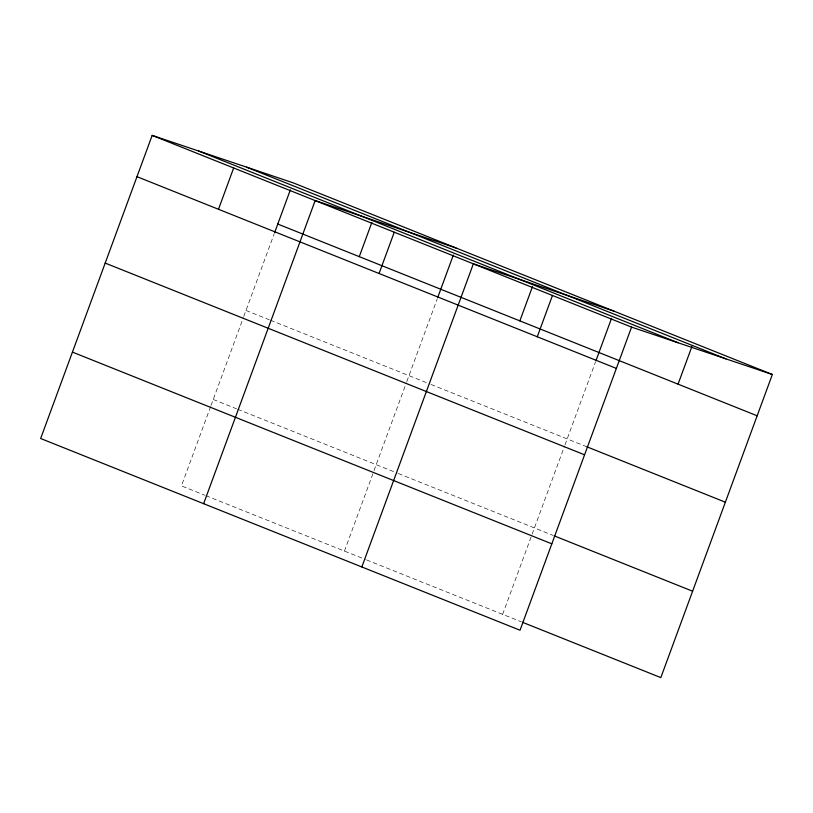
<?xml version="1.0" encoding="UTF-8"?>
<svg xmlns="http://www.w3.org/2000/svg" width="813" height="813" viewBox="0 0 813 813"><rect width="100%" height="100%" fill="white"/><g stroke="black" fill="none" stroke-linecap="round" stroke-linejoin="round"><path stroke-width="0.61" stroke-dasharray="4.07 3.05" d="M210.618 406.581L181.441 485.889L204.724 495.198M211.055 405.402L243.361 317.578M243.798 316.399L274.296 233.524M344.427 551.072L373.614 471.774M374.041 470.585L406.358 382.771M406.795 381.582L437.282 298.717M502.627 614.343L564.547 446.042M564.984 444.853L595.482 361.988M245.983 310.464L269.276 319.773M270.434 320.241L429.914 384.021M431.073 384.488L586.945 446.825M213.23 399.478L236.522 408.797M237.681 409.264L397.161 473.044M398.319 473.512L553.033 535.381M205.892 495.666L365.372 559.446M366.531 559.913L521.235 621.793"/><path stroke-width="1.22" d="M772.35 374.498L292.965 182.762L152.173 135.385L40.65 438.502L520.035 630.238L631.559 327.111L772.35 374.498L660.827 677.615L522.403 622.25M218.484 209.266L233.666 167.976M274.733 232.345L290.363 189.846M203.636 503.694L315.17 200.567L455.961 247.955M359.275 256.654L371.856 222.437M379.071 273.493L394.264 232.203M437.719 297.528L453.349 255.038M361.836 566.966L473.359 263.839L614.15 311.227M519.863 320.881L532.454 286.674M537.271 336.765L552.464 295.475M595.919 360.799L611.549 318.31M678.062 384.153L691.954 346.399M246.512 167.132L725.887 358.858M198.636 151.015L678.022 342.751M152.173 135.385L631.559 327.111M277.782 224.053L757.157 415.789M136.98 176.675L616.366 368.401M586.945 446.825L725.369 502.19M105.192 263.077L584.577 454.813M554.192 535.848L692.615 591.214M72.438 352.1L551.824 543.826"/></g></svg>
